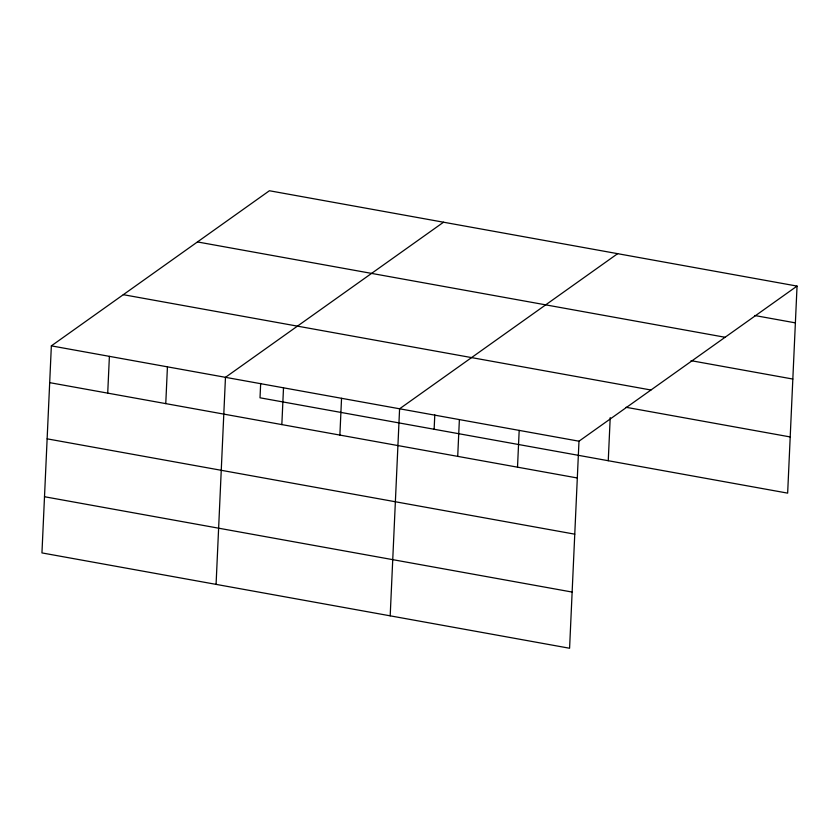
<?xml version="1.0" encoding="UTF-8"?>
<svg xmlns="http://www.w3.org/2000/svg" width="839" height="839" viewBox="0 0 839 839"><rect width="100%" height="100%" fill="white"/><g stroke="black" fill="none" stroke-linecap="round" stroke-linejoin="round"><path stroke-width="1.26" d="M797.05 286.089L269.413 190.747L51.357 345.867L41.95 552.911L569.587 648.253L578.983 441.199L797.05 286.089L787.653 493.133L260.017 397.801L260.667 383.423M107.717 393.134L109.395 356.355M165.765 403.622L167.433 366.842M216.074 584.374L225.471 377.33L443.537 222.209M281.841 424.597L283.509 387.817M339.879 435.084L341.546 398.305M390.187 615.836L399.595 408.792L617.651 253.672M434.13 429.264L434.791 414.886M457.716 456.374L459.384 419.594M517.516 467.176L519.184 430.397M608.254 460.716L610.215 417.602M754.67 315.506L795.382 322.868M197.459 241.936L725.085 337.268M691.042 360.665L792.824 379.05M123.312 294.678L650.949 390.009M626.072 407.293L790.202 436.941M51.357 345.867L578.983 441.199M49.679 382.647L577.316 477.978M47.131 438.839L574.767 534.17M44.498 496.73L572.135 592.061"/></g></svg>
